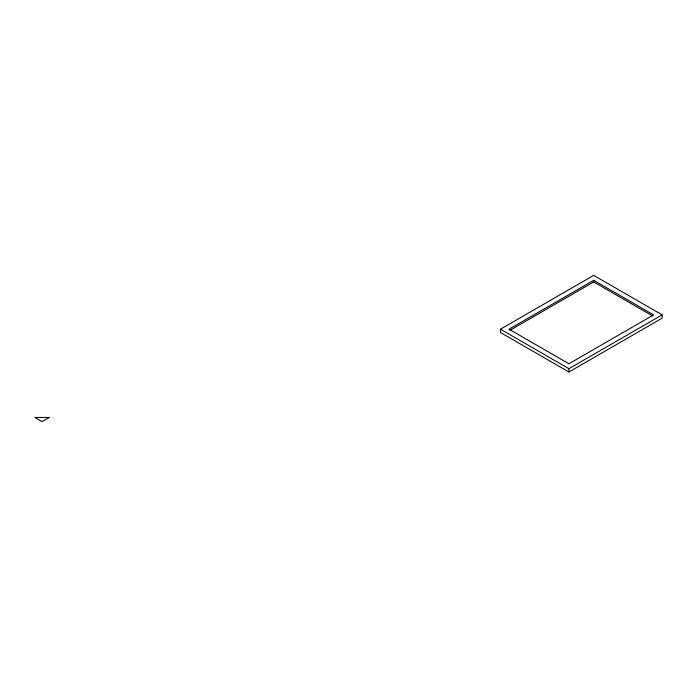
<?xml version="1.0" encoding="UTF-8"?>
<svg xmlns="http://www.w3.org/2000/svg" width="697" height="697" viewBox="0 0 697 697"><rect width="100%" height="100%" fill="white"/><g stroke="black" fill="none" stroke-linecap="round" stroke-linejoin="round"><path stroke-width="1.05" d="M500.472 329.193L593.713 275.359L662.15 314.87L662.15 318.163L568.909 371.998L500.472 332.486L500.472 329.193L568.909 368.704L662.15 314.87M593.713 280.299L509.028 329.193L568.909 363.764L653.594 314.87L593.713 280.299L593.713 282.773M509.969 330.3L593.713 281.945L652.662 315.976M568.909 368.704L568.909 371.998M49.339 417.459L42.09 421.641L34.85 417.459L49.339 417.459"/></g></svg>
